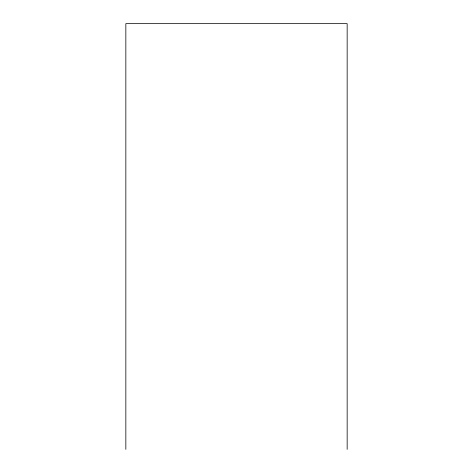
<?xml version="1.0" encoding="UTF-8"?>
<svg xmlns="http://www.w3.org/2000/svg" width="473" height="473" viewBox="0 0 473 473"><rect width="100%" height="100%" fill="white"/><g stroke="black" fill="none" stroke-linecap="round" stroke-linejoin="round"><path stroke-width="0.71" d="M347.158 449.35L347.158 23.65L125.842 23.65L125.842 449.35"/></g></svg>
